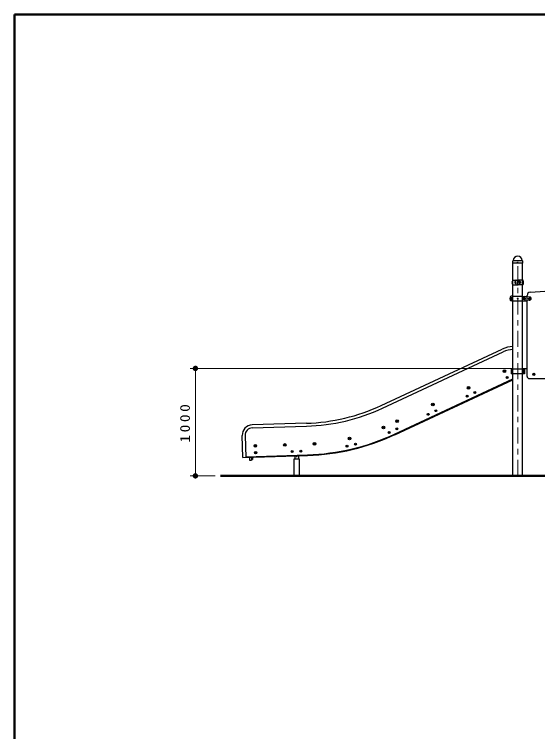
# Model space of a CAD drawing. Units: millimetres on the paper, scale 1:50. Extents: x -385 to 0, y -594 to 267.
# Drawn here: x -385 to -287.7, y -163.5 to -30 of the extents above; entities that cross this region are included whole.
import ezdxf

# ---------------------------------------------------------------- set-up
doc = ezdxf.new("R2010")
doc.units = ezdxf.units.MM
doc.linetypes.add('USER1', pattern=[4.5, 2.5, -2])
doc.linetypes.add('USER2', pattern=[6, 3, -1, 1, -1])
doc.layers.add('1_50', color=2, linetype='Continuous', lineweight=25)
doc.layers.add('NAKAMURA図枠', color=7, linetype='Continuous', lineweight=13)
doc.styles.add('ＭＳ ゴシック', font='')
doc.styles.get('ＭＳ ゴシック').set_extended_font_data('MS Gothic')

# ---------------------------------------------------------------- blocks, each defined once
blk = doc.blocks.new('filled_dot')
at = {"color": 0, "linetype": 'Continuous', "lineweight": -2, "const_width": 1.25}
blk.add_lwpolyline([(-0.625, 0, 1), (0.625, 0, 1)], format="xyb", close=True, dxfattribs=at)

msp = doc.modelspace()

# ---------------------------------------------------------------- linework, layer by layer
at = {"layer": '1_50', "color": 7}
for p, q in [((-292.329, -76.303), (-292.32, -75.906)), ((-292.296, -75.848), (-292.274, -75.826)), ((-290.503, -75.848), (-290.525, -75.826)), ((-290.471, -76.303), (-290.479, -75.906)), ((-292.329, -76.303), (-292.319, -76.313)), ((-290.48, -76.313), (-292.319, -76.313)), ((-292.291, -115.893), (-292.291, -76.313)), ((-290.509, -115.893), (-290.509, -76.313)), ((-290.48, -76.313), (-290.471, -76.303)), ((-290.163, -96.013), (-292.636, -96.013)), ((-292.636, -96.013), (-292.636, -96.913)), ((-292.47, -96.013), (-292.47, -96.913)), ((-290.565, -96.013), (-290.565, -96.913)), ((-290.509, -95.893), (-289.65, -95.893)), ((-290.509, -95.893), (-289.65, -95.893)), ((-290.509, -95.939), (-289.65, -95.939)), ((-290.378, -96.013), (-290.378, -96.913)), ((-290.319, -96.013), (-290.319, -96.913)), ((-290.163, -96.013), (-290.163, -96.913)), ((-290.163, -96.913), (-292.636, -96.913)), ((-293.387, -97.525), (-293.422, -97.585)), ((-293.387, -97.645), (-293.422, -97.585)), ((-293.387, -97.525), (-293.318, -97.525)), ((-293.387, -97.645), (-293.318, -97.645)), ((-293.283, -97.585), (-293.318, -97.525)), ((-293.283, -97.585), (-293.318, -97.645)), ((-300.861, -101.02), (-300.867, -101.089)), ((-300.81, -101.129), (-300.867, -101.089)), ((-300.861, -101.02), (-300.798, -100.991)), ((-300.81, -101.129), (-300.747, -101.1)), ((-300.741, -101.03), (-300.798, -100.991)), ((-300.741, -101.03), (-300.747, -101.1)), ((-299.41, -100.344), (-299.416, -100.413)), ((-299.36, -100.453), (-299.416, -100.413)), ((-299.41, -100.344), (-299.348, -100.315)), ((-299.36, -100.453), (-299.297, -100.423)), ((-299.291, -100.354), (-299.348, -100.315)), ((-299.291, -100.354), (-299.297, -100.423)), ((-306.661, -103.725), (-306.667, -103.794)), ((-306.61, -103.834), (-306.667, -103.794)), ((-306.661, -103.725), (-306.598, -103.696)), ((-306.61, -103.834), (-306.547, -103.804)), ((-306.541, -103.735), (-306.598, -103.696)), ((-306.541, -103.735), (-306.547, -103.804)), ((-308.111, -104.401), (-308.117, -104.47)), ((-308.06, -104.51), (-308.117, -104.47)), ((-308.111, -104.401), (-308.048, -104.372)), ((-308.06, -104.51), (-307.997, -104.48)), ((-307.991, -104.411), (-308.048, -104.372)), ((-307.991, -104.411), (-307.997, -104.48)), ((-315.361, -107.782), (-315.368, -107.851)), ((-315.311, -107.891), (-315.368, -107.851)), ((-315.361, -107.782), (-315.299, -107.753)), ((-315.311, -107.891), (-315.248, -107.861)), ((-315.242, -107.792), (-315.299, -107.753)), ((-315.242, -107.792), (-315.248, -107.861)), ((-313.911, -107.106), (-313.917, -107.175)), ((-313.861, -107.214), (-313.917, -107.175)), ((-313.911, -107.106), (-313.849, -107.076)), ((-313.861, -107.214), (-313.798, -107.185)), ((-313.792, -107.116), (-313.849, -107.076)), ((-313.792, -107.116), (-313.798, -107.185)), ((-323.189, -110.329), (-323.209, -110.396)), ((-323.161, -110.446), (-323.209, -110.396)), ((-323.189, -110.329), (-323.122, -110.313)), ((-323.161, -110.446), (-323.094, -110.43)), ((-323.074, -110.363), (-323.122, -110.313)), ((-323.074, -110.363), (-323.094, -110.43)), ((-321.633, -109.958), (-321.653, -110.025)), ((-321.605, -110.075), (-321.653, -110.025)), ((-321.633, -109.958), (-321.565, -109.942)), ((-321.605, -110.075), (-321.538, -110.059)), ((-321.518, -109.993), (-321.565, -109.942)), ((-321.518, -109.993), (-321.538, -110.059)), ((-333.368, -111.313), (-333.401, -111.374)), ((-333.364, -111.433), (-333.401, -111.374)), ((-333.368, -111.313), (-333.299, -111.311)), ((-333.364, -111.433), (-333.295, -111.431)), ((-333.262, -111.37), (-333.299, -111.311)), ((-333.262, -111.37), (-333.295, -111.431)), ((-331.769, -111.263), (-331.802, -111.324)), ((-331.765, -111.383), (-331.802, -111.324)), ((-331.769, -111.263), (-331.7, -111.261)), ((-331.765, -111.383), (-331.696, -111.381)), ((-331.663, -111.32), (-331.7, -111.261)), ((-331.663, -111.32), (-331.696, -111.381))]:
    msp.add_line(p, q, dxfattribs=at)
at = {"layer": '1_50', "color": 7, "lineweight": 13}
for p, q in [((-290.506, -75.883), (-292.293, -75.883)), ((-290.543, -75.813), (-292.254, -75.813)), ((-292.4, -95.893), (-352.335, -95.893)), ((-351.335, -115.893), (-351.335, -95.893)), ((-347.654, -115.893), (-352.335, -115.893))]:
    msp.add_line(p, q, dxfattribs=at)
at = {"layer": '1_50', "color": 7, "linetype": 'USER1', "lineweight": 13}
msp.add_line((-290.51, -75.893), (-292.29, -75.893), dxfattribs=at)
at = {"layer": '1_50', "color": 7, "linetype": 'USER2', "lineweight": 13}
msp.add_line((-291.4, -115.893), (-291.4, -75.893), dxfattribs=at)
at = {"layer": '1_50'}
for p, q in [((-292.322, -79.443), (-291.47, -79.443)), ((-291.725, -79.707), (-291.765, -79.706)), ((-291.725, -80.078), (-291.765, -80.08)), ((-291.725, -79.893), (-291.725, -79.463)), ((-291.725, -79.893), (-291.725, -80.323)), ((-291.43, -79.483), (-291.43, -80.303)), ((-291.37, -79.483), (-291.37, -80.303)), ((-290.478, -79.443), (-291.33, -79.443)), ((-291.074, -79.893), (-291.074, -79.463)), ((-291.074, -79.707), (-291.035, -79.706)), ((-291.074, -79.893), (-291.074, -80.323)), ((-291.074, -80.078), (-291.035, -80.08)), ((-292.32, -80.343), (-291.47, -80.343)), ((-290.478, -80.343), (-291.33, -80.343)), ((-292.32, -82.443), (-292.635, -82.47)), ((-292.32, -82.443), (-290.479, -82.443)), ((-290.48, -82.443), (-289.85, -82.498)), ((-292.32, -83.343), (-292.635, -83.315)), ((-292.32, -83.343), (-290.479, -83.343)), ((-290.48, -83.343), (-289.85, -83.288))]:
    msp.add_line(p, q, dxfattribs=at)
at = {"layer": '1_50', "color": 4}
for p, q in [((-289.092, -81.721), (-270.221, -80.375)), ((-289.65, -97.393), (-289.65, -82.319)), ((-289.28, -82.847), (-289.2, -82.8)), ((-289.28, -82.847), (-289.28, -82.939)), ((-289.28, -82.939), (-289.2, -82.985)), ((-289.2, -82.8), (-289.12, -82.847)), ((-289.2, -82.985), (-289.12, -82.939)), ((-289.12, -82.847), (-289.12, -82.939)), ((-288.48, -96.947), (-288.4, -96.9)), ((-288.48, -96.947), (-288.48, -97.039)), ((-288.48, -97.039), (-288.4, -97.085)), ((-288.4, -96.9), (-288.32, -96.947)), ((-288.4, -97.085), (-288.32, -97.039)), ((-288.32, -96.947), (-288.32, -97.039)), ((-289.25, -97.793), (-269.55, -97.793)), ((-340.23, -111.543), (-340.151, -111.494)), ((-340.23, -111.543), (-340.227, -111.635)), ((-340.227, -111.635), (-340.145, -111.679)), ((-340.151, -111.494), (-340.07, -111.538)), ((-340.145, -111.679), (-340.067, -111.63)), ((-340.07, -111.538), (-340.067, -111.63)), ((-340.91, -112.831), (-340.73, -112.825)), ((-340.742, -112.425), (-340.73, -112.825))]:
    msp.add_line(p, q, dxfattribs=at)
at = {"layer": '1_50', "lineweight": 13}
for p, q in [((-292.365, -82.708), (-292.734, -82.708)), ((-292.734, -83.078), (-292.734, -82.708)), ((-290.434, -82.708), (-290.065, -82.708)), ((-290.065, -83.078), (-290.065, -82.708)), ((-292.365, -83.078), (-292.734, -83.078)), ((-290.434, -83.078), (-290.065, -83.078))]:
    msp.add_line(p, q, dxfattribs=at)
at = {"layer": '1_50', "linetype": 'USER1', "lineweight": 13}
for p, q in [((-292.3, -82.463), (-292.3, -83.323)), ((-290.5, -82.463), (-290.5, -83.323)), ((-289.85, -82.498), (-289.219, -82.544)), ((-289.85, -83.288), (-289.219, -83.241))]:
    msp.add_line(p, q, dxfattribs=at)
at = {"layer": '1_50', "color": 190}
for p, q in [((-316.769, -102.789), (-294.307, -92.315)), ((-316.539, -103.282), (-294.077, -92.808)), ((-314.284, -108.118), (-292.291, -97.862)), ((-314.233, -108.227), (-292.291, -97.995)), ((-330.696, -106.107), (-340.779, -106.424)), ((-340.762, -106.967), (-330.679, -106.651)), ((-342.501, -112.481), (-342.63, -108.395)), ((-342.086, -108.378), (-341.958, -112.464)), ((-342.501, -112.481), (-330.507, -112.104)), ((-341.961, -112.344), (-330.511, -111.984))]:
    msp.add_line(p, q, dxfattribs=at)
at = {"layer": '1_50', "color": 70}
for p, q in [((-341.302, -112.443), (-341.286, -112.943)), ((-341.224, -113.001), (-340.965, -112.993)), ((-340.922, -112.431), (-340.907, -112.931)), ((-333.005, -112.797), (-333.005, -115.893)), ((-332.005, -112.797), (-333.005, -112.797)), ((-332.855, -112.197), (-332.855, -112.797)), ((-332.155, -112.197), (-332.155, -112.797)), ((-332.005, -115.893), (-332.005, -112.797))]:
    msp.add_line(p, q, dxfattribs=at)
at = {"layer": '1_50', "color": 7, "lineweight": 50}
msp.add_line((-195.309, -115.893), (-346.654, -115.893), dxfattribs=at)
at = {"layer": '1_50', "color": 7}
for points in [[(-293.906, -96.367), (-293.934, -96.417), (-293.906, -96.467), (-293.848, -96.467), (-293.819, -96.417), (-293.848, -96.367)], [(-300.558, -99.469), (-300.587, -99.519), (-300.558, -99.569), (-300.5, -99.569), (-300.471, -99.519), (-300.5, -99.469)], [(-307.21, -102.571), (-307.239, -102.621), (-307.21, -102.671), (-307.152, -102.671), (-307.124, -102.621), (-307.152, -102.571)], [(-313.88, -105.689), (-313.887, -105.746), (-313.84, -105.781), (-313.787, -105.758), (-313.781, -105.701), (-313.827, -105.666)], [(-316.377, -106.827), (-316.329, -106.858), (-316.332, -106.916), (-316.383, -106.942), (-316.432, -106.91), (-316.428, -106.853)], [(-322.689, -108.899), (-322.718, -108.949), (-322.689, -108.999), (-322.631, -108.999), (-322.602, -108.949), (-322.631, -108.899)], [(-340.217, -110.257), (-340.246, -110.307), (-340.217, -110.357), (-340.16, -110.357), (-340.131, -110.307), (-340.16, -110.257)], [(-334.72, -110.084), (-334.749, -110.134), (-334.72, -110.184), (-334.662, -110.184), (-334.634, -110.134), (-334.662, -110.084)], [(-329.225, -109.888), (-329.254, -109.938), (-329.225, -109.987), (-329.167, -109.987), (-329.138, -109.938), (-329.167, -109.888)]]:
    msp.add_lwpolyline(points, close=True, dxfattribs=at)
for centre, radius in [((-291.4, -76.153), 0.06), ((-293.877, -96.417), 0.24), ((-293.877, -96.417), 0.14), ((-293.877, -96.417), 0.0577), ((-293.353, -97.585), 0.18), ((-293.353, -97.585), 0.0693), ((-300.529, -99.519), 0.24), ((-300.529, -99.519), 0.14), ((-300.529, -99.519), 0.0577), ((-300.804, -101.06), 0.18), ((-300.804, -101.06), 0.0693), ((-299.354, -100.384), 0.18), ((-299.354, -100.384), 0.0693), ((-307.181, -102.621), 0.24), ((-307.181, -102.621), 0.14), ((-307.181, -102.621), 0.0577), ((-306.604, -103.765), 0.18), ((-306.604, -103.765), 0.0693), ((-308.054, -104.441), 0.18), ((-308.054, -104.441), 0.0693), ((-316.38, -106.884), 0.24), ((-316.38, -106.884), 0.14), ((-313.834, -105.723), 0.24), ((-313.834, -105.723), 0.14), ((-313.834, -105.723), 0.0577), ((-316.38, -106.884), 0.0577), ((-315.305, -107.822), 0.18), ((-315.305, -107.822), 0.0693), ((-313.855, -107.145), 0.18), ((-313.855, -107.145), 0.0693), ((-322.66, -108.949), 0.24), ((-322.66, -108.949), 0.14), ((-322.66, -108.949), 0.0577), ((-340.189, -110.307), 0.24), ((-340.189, -110.307), 0.14), ((-340.189, -110.307), 0.0577), ((-334.691, -110.134), 0.24), ((-334.691, -110.134), 0.14), ((-334.691, -110.134), 0.0577), ((-329.196, -109.938), 0.24), ((-329.196, -109.938), 0.14), ((-329.196, -109.938), 0.0577), ((-323.142, -110.38), 0.18), ((-323.142, -110.38), 0.0693), ((-321.585, -110.009), 0.18), ((-321.585, -110.009), 0.0693), ((-333.332, -111.372), 0.18), ((-333.332, -111.372), 0.0693), ((-331.733, -111.322), 0.18), ((-331.733, -111.322), 0.0693)]:
    msp.add_circle(centre, radius, dxfattribs=at)
at = {"layer": '1_50', "lineweight": 13}
for centre, radius in [((-292.55, -82.893), 0.185), ((-290.25, -82.893), 0.185), ((-292.55, -82.893), 0.1), ((-291.4, -82.893), 0.1), ((-290.25, -82.893), 0.1)]:
    msp.add_circle(centre, radius, dxfattribs=at)
at = {"layer": '1_50', "color": 4}
for centre in [(-289.2, -82.893), (-288.4, -96.993), (-340.148, -111.586)]:
    msp.add_circle(centre, 0.21, dxfattribs=at)
at = {"layer": '1_50', "linetype": 'USER1', "lineweight": 13}
msp.add_circle((-289.2, -82.893), 0.15, dxfattribs=at)
at = {"layer": '1_50', "color": 4, "linetype": 'USER1', "lineweight": 13}
for centre in [(-289.2, -82.893), (-288.4, -96.993), (-340.148, -111.586)]:
    msp.add_circle(centre, 0.125, dxfattribs=at)
at = {"layer": '1_50', "color": 4, "lineweight": 13}
for centre in [(-289.2, -82.893), (-288.4, -96.993), (-340.148, -111.586)]:
    msp.add_circle(centre, 0.11, dxfattribs=at)
at = {"layer": '1_50', "color": 7, "linetype": 'USER1', "lineweight": 13}
msp.add_circle((-293.353, -97.585), 0.13, dxfattribs=at)
at = {"layer": '1_50', "color": 7}
for centre, radius, start, end in [((-292.236, -75.908), 0.084, 135, 178.99605), ((-292.313, -75.787), 0.056, 315, 353.3676), ((-291.4, -75.893), 0.864, 90, 173.3676), ((-291.4, -75.893), 0.864, 6.6324, 90), ((-290.486, -75.787), 0.056, 186.6324, 225), ((-290.563, -75.908), 0.084, 1.00395, 45)]:
    msp.add_arc(centre, radius, start, end, dxfattribs=at)
at = {"layer": '1_50'}
for centre, radius, start, end in [((-291.348, -79.893), 1.122, 159.19706, 200.80294), ((-292.322, -79.523), 0.08, 90, 159.19706), ((-291.771, -79.893), 0.187, 88, 272), ((-291.705, -79.463), 0.02, 90, 180), ((-291.47, -79.483), 0.04, 0, 90), ((-291.33, -79.483), 0.04, 90, 180), ((-291.094, -79.463), 0.02, 0, 90), ((-291.028, -79.893), 0.187, 268, 92), ((-290.478, -79.523), 0.08, 20.80294, 90), ((-291.451, -79.893), 1.122, 339.19706, 20.80294), ((-292.322, -80.263), 0.08, 200.80294, 270), ((-291.705, -80.323), 0.02, 180, 270), ((-291.47, -80.303), 0.04, 270, 0), ((-291.33, -80.303), 0.04, 180, 270), ((-291.094, -80.323), 0.02, 270, 0), ((-290.478, -80.263), 0.08, 270, 339.19706), ((-291.85, -82.893), 1, 163.80375, 196.19625), ((-292.618, -82.67), 0.2, 95, 163.80375), ((-290.181, -82.67), 0.2, 16.19625, 85), ((-290.95, -82.893), 1, 343.80375, 16.19625), ((-292.618, -83.116), 0.2, 196.19625, 265), ((-290.181, -83.116), 0.2, 275, 343.80375)]:
    msp.add_arc(centre, radius, start, end, dxfattribs=at)
at = {"layer": '1_50', "lineweight": 13}
for centre, start, end in [((-294.925, -82.893), 355.87048, 4.12952), ((-287.874, -82.893), 175.87048, 184.12952)]:
    msp.add_arc(centre, 2.567, start, end, dxfattribs=at)
at = {"layer": '1_50', "linetype": 'USER1', "lineweight": 13}
for centre, radius, start, end in [((-290.48, -82.463), 0.02, 88.01112, 180), ((-289.249, -82.893), 0.35, 275, 85), ((-290.48, -83.323), 0.02, 180, 270)]:
    msp.add_arc(centre, radius, start, end, dxfattribs=at)
at = {"layer": '1_50', "color": 4}
for centre, radius, start, end in [((-289.05, -82.319), 0.6, 94.07912, 180), ((-289.25, -97.393), 0.4, 180, 270)]:
    msp.add_arc(centre, radius, start, end, dxfattribs=at)
at = {"layer": '1_50', "color": 190}
for centre, radius, start, end in [((-292.079, -97.093), 5.272, 92.30189, 115), ((-292.079, -97.093), 4.728, 92.56691, 115), ((-331.814, -70.524), 35.6, 271.8, 295), ((-331.814, -70.524), 36.144, 271.8, 295), ((-340.719, -108.335), 1.912, 91.8, 181.8), ((-340.719, -108.335), 1.368, 91.8, 181.8), ((-331.814, -70.524), 41.48, 271.8, 295), ((-331.814, -70.524), 41.6, 271.8, 295)]:
    msp.add_arc(centre, radius, start, end, dxfattribs=at)
at = {"layer": '1_50', "color": 70}
for centre, radius, start, end in [((-341.226, -112.941), 0.06, 181.8, 271.8), ((-340.966, -112.933), 0.06, 271.8, 1.8), ((-332.505, -112.197), 0.35, 176.8829, 180), ((-332.505, -112.197), 0.12, 167.32249, 16.27751), ((-332.505, -112.197), 0.35, 0, 6.7171)]:
    msp.add_arc(centre, radius, start, end, dxfattribs=at)
at = {"layer": 'NAKAMURA図枠', "lineweight": 50}
for p, q in [((-385, -30), (-385, -297)), ((0, -30), (-385, -30))]:
    msp.add_line(p, q, dxfattribs=at)

# ---------------------------------------------------------------- block references
at = {"layer": '1_50', "color": 7, "lineweight": 13, "xscale": 0.4, "yscale": 0.4}
for p, rotation in [((-351.335, -95.893), 270), ((-351.335, -115.893), 90)]:
    msp.add_blockref('filled_dot', p, dxfattribs=dict(at, rotation=rotation))

# ---------------------------------------------------------------- texts
at = {"layer": '1_50', "color": 7, "insert": (-352.335, -105.893), "char_height": 1.833, "attachment_point": 8, "rotation": 90, "style": 'ＭＳ ゴシック'}
msp.add_mtext('\\T1.33;\\W1.15;1000', dxfattribs=at)

doc.saveas('drawing.dxf')
